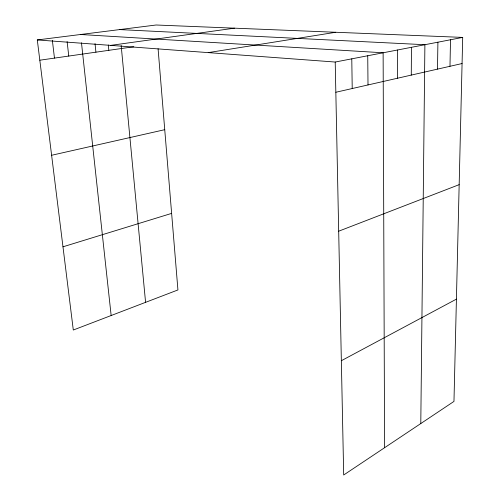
<?xml version="1.0" encoding="UTF-8"?>
<svg xmlns="http://www.w3.org/2000/svg" width="500" height="500" viewBox="0 0 500 500"><rect width="100%" height="100%" fill="white"/><g stroke="black" fill="none" stroke-linecap="round" stroke-linejoin="round"><path stroke-width="0.75" d="M397.494 78.231L397.531 50M411.275 75.094L411.45 47.306M420.788 423.556L424.9 44.713L119.65 29.588M437.5 69.125L437.912 42.194M449.981 66.287L450.506 39.762M462.7 37.406L453.969 401.413L343.694 475L335.213 62.038L462.7 37.406L156.131 25L37.3 39.938L73.3 330.025L177.931 289.944L158.081 48.725M341.344 360.719L456.425 299.131M338.681 231.2L459.169 184.656M62.969 246.812L171.631 213.388M335.831 92.263L462.075 63.537M51.612 155.275L164.744 129.688M208.231 52.619L335.756 32.269M39.812 60.206L133.787 46.75M110.638 45.381L234.475 28.169M80.575 34.5L383.125 52.781L384.588 447.706M37.3 39.938L335.213 62.038M52.362 40.394L54.469 58.113M67.112 41.594L68.763 56.062M81.475 42.775L111.156 315.525M95.037 43.656L95.919 52.175M108.3 44.969L108.831 50.325M121.163 45.487L145.581 302.337M351.781 58.837L352.219 88.531M367.738 55.75L368.006 84.938"/></g></svg>
